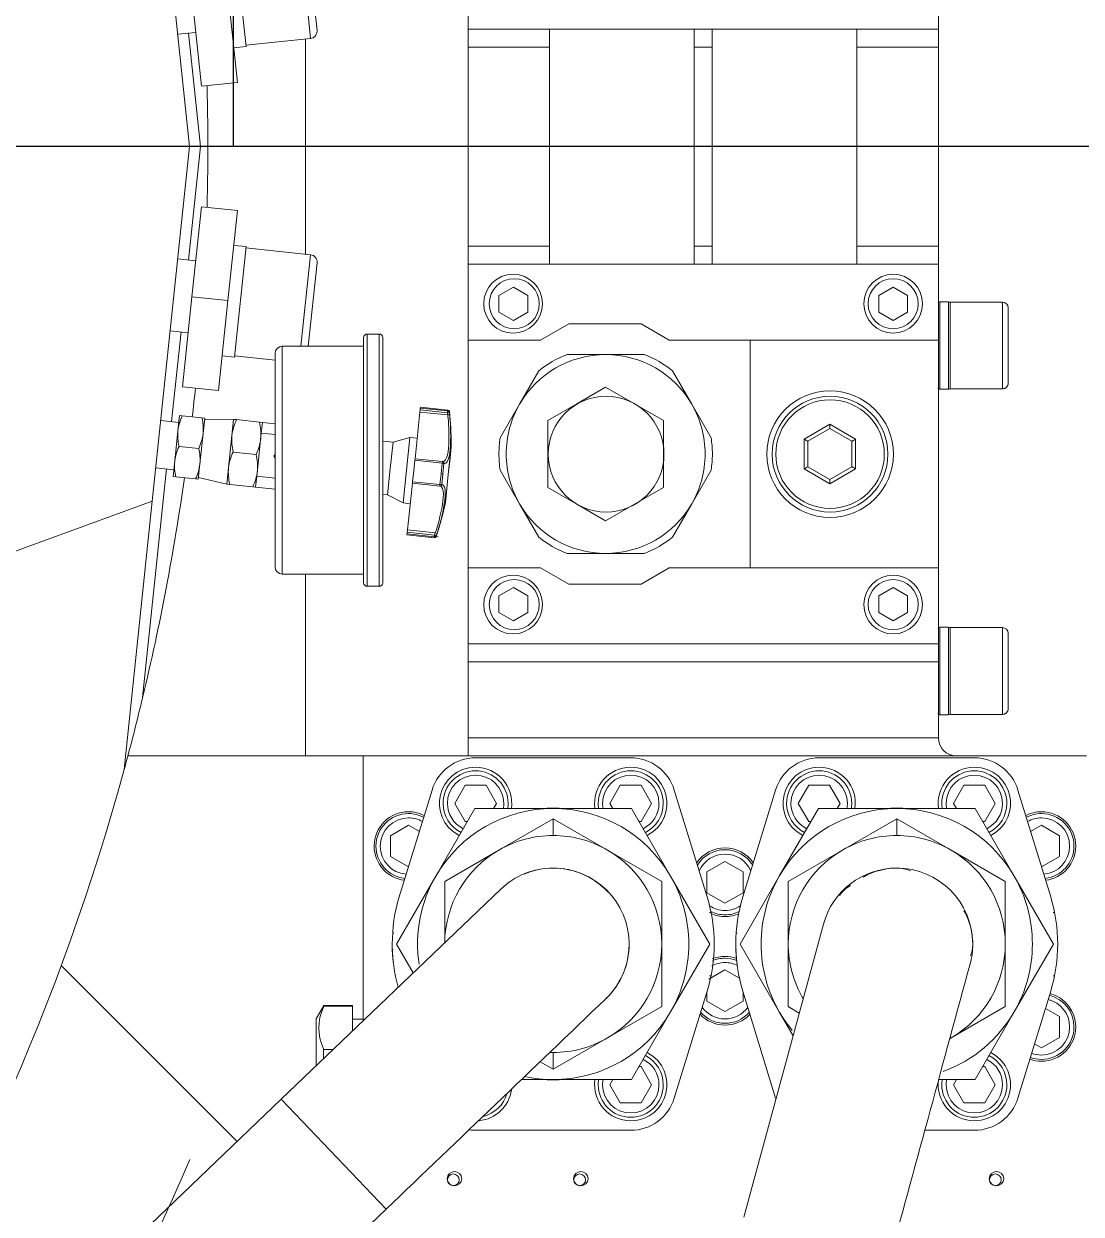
# Model space of a CAD drawing. Header units: millimetres. Extents: x -1838618 to -1600818, y -1770412 to -1553248.
# Drawn here: x -1791796.5 to -1791504.2, y -1685840.9 to -1685511.8 of the extents above; entities that cross this region are included whole.
import ezdxf

# ---------------------------------------------------------------- set-up
doc = ezdxf.new("R2010")
doc.units = ezdxf.units.MM
doc.header["$LTSCALE"] = 100
doc.layers.add('412equipment', color=6, linetype='Continuous')
doc.layers.add('_____1', color=160, linetype='Continuous')

# ---------------------------------------------------------------- blocks, each defined once
blk = doc.blocks.new('67')
at = {"color": 4}
blk.add_line((660, 0), (660, 125), dxfattribs=at)
at = {"color": 4, "ltscale": 100}
blk.add_line((26786.59, 0), (-4089.12, 0), dxfattribs=at)
blk = doc.blocks.new('A$C2A4D0462')
at = {"layer": '_____1', "color": 7, "lineweight": 0}
for p, q in [((44.238, 1.844), (44.024, 3.879)), ((45.429, 1.993), (45.251, 3.681)), ((45.385, 3.681), (45.547, 2.139)), ((48.333, 3.566), (48.333, 2.166)), ((57, 2.166), (57, 3.566)), ((43.416, 1.111), (43.242, 2.768)), ((43.905, 2.838), (44.079, 1.18)), ((42.98, 2.07), (43.312, 2.105)), ((42.984, 2.037), (42.984, 2.037)), ((43.399, 0), (43.179, 2.091)), ((43.322, 2.009), (43.322, 2.009)), ((44.235, 1.867), (45.429, 1.993)), ((45.333, -1.983), (45.333, 1.983)), ((57, 2.166), (48.333, 2.166)), ((48.333, 2.166), (48.333, 1.833)), ((49.833, 2.166), (49.833, -2.167)), ((52.5, -2.167), (52.5, 2.166)), ((52.833, 2.166), (52.833, -2.167)), ((55.5, -2.167), (55.5, 2.166)), ((57, 1.833), (57, 2.166)), ((44.238, 1.844), (44.012, 1.82)), ((48.333, 1.833), (48.333, -1.834)), ((49.833, 1.833), (48.333, 1.833)), ((52.833, 1.833), (52.5, 1.833)), ((57, 1.833), (55.5, 1.833)), ((57, -1.834), (57, 1.833)), ((44.079, 1.18), (43.416, 1.111)), ((43.519, 1.117), (43.519, 1.121)), ((40.484, 0), (40.949, 0)), ((42.811, 0), (46.533, 0)), ((43.179, -2.092), (43.399, 0)), ((43.242, -2.769), (43.416, -1.111)), ((43.416, -1.111), (44.079, -1.181)), ((44.079, -1.181), (43.905, -2.839)), ((44.238, -1.844), (44.012, -1.821)), ((44.024, -3.88), (44.238, -1.844)), ((45.429, -1.993), (44.235, -1.868)), ((48.333, -2.167), (48.333, -1.834)), ((48.333, -1.834), (49.833, -1.834)), ((52.5, -1.834), (52.833, -1.834)), ((55.5, -1.834), (57, -1.834)), ((57, -1.834), (57, -2.167)), ((43.312, -2.106), (42.98, -2.071)), ((45.251, -3.682), (45.429, -1.993)), ((45.547, -2.14), (45.385, -3.682)), ((48.333, -2.167), (48.333, -3.567)), ((48.333, -2.167), (57, -2.167)), ((57, -3.567), (57, -2.167)), ((48.9, -2.746), (49.167, -2.592)), ((49.167, -2.592), (49.433, -2.746)), ((55.9, -2.746), (56.167, -2.592)), ((56.167, -2.592), (56.433, -2.746)), ((43.068, -4.426), (43.242, -2.769)), ((43.242, -2.769), (43.905, -2.839)), ((43.905, -2.839), (43.731, -4.496)), ((48.9, -3.054), (48.9, -2.746)), ((49.433, -2.746), (49.433, -3.054)), ((55.9, -3.054), (55.9, -2.746)), ((56.433, -2.746), (56.433, -3.054)), ((49.167, -3.208), (48.9, -3.054)), ((49.433, -3.054), (49.167, -3.208)), ((56.167, -3.208), (55.9, -3.054)), ((56.433, -3.054), (56.167, -3.208)), ((57.027, -2.86), (57.027, -4.474)), ((57.187, -2.86), (57.027, -2.86)), ((57.187, -4.474), (57.187, -2.86)), ((57.22, -4.467), (57.22, -2.867)), ((57.22, -2.867), (58.18, -2.867)), ((58.18, -4.467), (58.18, -2.867)), ((58.287, -2.974), (58.287, -4.36)), ((50.186, -3.267), (49.667, -3.567)), ((51.52, -3.267), (50.186, -3.267)), ((52.039, -3.567), (51.52, -3.267)), ((42.841, -3.397), (43.173, -3.432)), ((42.866, -5.07), (43.04, -3.418)), ((43.149, -3.661), (43.149, -3.661)), ((44.906, -3.682), (44.906, -7.882)), ((46.406, -3.682), (44.906, -3.682)), ((46.406, -8.04), (46.406, -3.522)), ((48.333, -3.567), (49.667, -3.567)), ((48.333, -3.567), (48.333, -7.767)), ((52.039, -3.567), (53.533, -3.567)), ((53.533, -3.567), (57, -3.567)), ((53.533, -7.767), (53.533, -3.567)), ((57, -3.567), (57, -7.767)), ((44.024, -3.88), (43.798, -3.856)), ((44.026, -3.857), (44.773, -3.935)), ((44.773, -7.748), (44.773, -3.815)), ((49.279, -4.75), (49.635, -4.134)), ((52.098, -4.134), (52.454, -4.75)), ((43.731, -4.496), (43.068, -4.426)), ((50.333, -4.743), (50.867, -4.435)), ((57.027, -4.474), (57.187, -4.474)), ((57.22, -4.467), (58.18, -4.467)), ((47.447, -4.853), (47.451, -4.82)), ((47.453, -4.803), (47.451, -4.82)), ((47.451, -4.82), (47.955, -4.873)), ((47.957, -4.856), (47.453, -4.803)), ((48.923, -5.367), (49.279, -4.75)), ((49.8, -5.051), (50.333, -4.743)), ((52.454, -4.75), (52.81, -5.367)), ((42.983, -5.239), (43.012, -4.957)), ((43.063, -4.962), (43.012, -4.957)), ((43.063, -4.962), (43.426, -5)), ((43.476, -5.006), (43.426, -5)), ((43.447, -5.287), (43.476, -5.006)), ((44.01, -5.028), (43.473, -5.039)), ((43.979, -5.327), (44.01, -5.028)), ((44.064, -5.034), (44.01, -5.028)), ((44.487, -5.078), (44.064, -5.034)), ((47.353, -5.755), (47.443, -4.893)), ((47.443, -4.893), (47.447, -4.853)), ((47.956, -4.947), (47.443, -4.893)), ((47.447, -4.853), (47.951, -4.906)), ((47.951, -4.906), (47.955, -4.873)), ((47.951, -4.906), (47.984, -4.902)), ((47.956, -4.947), (47.951, -4.906)), ((47.955, -4.873), (47.957, -4.856)), ((47.956, -4.947), (47.989, -4.943)), ((47.986, -4.886), (47.984, -4.902)), ((47.989, -4.943), (47.984, -4.902)), ((42.999, -5.084), (42.667, -5.049)), ((42.923, -5.802), (42.983, -5.239)), ((44.541, -5.084), (44.487, -5.078)), ((44.52, -5.283), (44.541, -5.084)), ((44.541, -5.084), (44.773, -5.108)), ((54.527, -5.394), (55, -5.12)), ((54.593, -5.432), (55, -5.197)), ((55, -5.12), (55.473, -5.394)), ((55, -5.197), (55.407, -5.432)), ((43.388, -5.851), (43.447, -5.287)), ((43.916, -5.923), (43.979, -5.327)), ((44.52, -5.283), (44.436, -6.078)), ((44.773, -5.309), (44.52, -5.283)), ((46.949, -5.448), (46.759, -5.428)), ((46.898, -5.935), (46.949, -5.448)), ((47.26, -5.363), (46.949, -5.448)), ((47.26, -5.363), (47.196, -5.966)), ((47.392, -5.377), (47.26, -5.363)), ((54.527, -5.94), (54.527, -5.394)), ((54.593, -5.902), (54.593, -5.432)), ((55.407, -5.432), (55.407, -5.902)), ((55.473, -5.394), (55.473, -5.94)), ((43.003, -5.526), (43.367, -5.564)), ((44.425, -5.675), (44.001, -5.631)), ((44.75, -5.709), (44.773, -5.678)), ((47.967, -6.047), (48.021, -5.53)), ((48.021, -5.53), (48.021, -5.534)), ((42.576, -5.922), (42.907, -5.957)), ((42.894, -6.084), (42.923, -5.802)), ((43.358, -6.133), (43.388, -5.851)), ((43.885, -6.222), (43.916, -5.923)), ((44.773, -5.759), (44.75, -5.709)), ((47.35, -5.782), (47.353, -5.755)), ((47.854, -5.835), (47.35, -5.782)), ((47.857, -5.808), (47.353, -5.755)), ((47.833, -6.033), (47.854, -5.835)), ((47.854, -5.835), (47.857, -5.808)), ((47.865, -5.809), (47.857, -5.808)), ((47.886, -5.843), (47.865, -6.037)), ((47.894, -5.844), (47.886, -5.843)), ((55, -6.137), (54.593, -5.902)), ((55.407, -5.902), (55, -6.137)), ((42.332, -10.158), (42.775, -5.943)), ((42.894, -6.084), (42.944, -6.089)), ((42.944, -6.089), (43.308, -6.127)), ((43.308, -6.127), (43.358, -6.133)), ((43.361, -6.1), (43.885, -6.222)), ((44.415, -6.277), (44.436, -6.078)), ((44.436, -6.078), (44.773, -6.114)), ((46.847, -6.422), (46.898, -5.935)), ((47.196, -5.966), (47.133, -6.57)), ((47.812, -6.231), (47.833, -6.033)), ((47.833, -6.033), (47.865, -6.037)), ((47.865, -6.037), (47.845, -6.23)), ((47.912, -6.564), (47.967, -6.047)), ((49.279, -6.584), (48.923, -5.967)), ((52.81, -5.967), (52.454, -6.584)), ((55, -6.214), (54.527, -5.94)), ((55.473, -5.94), (55, -6.214)), ((43.885, -6.222), (43.938, -6.227)), ((44.362, -6.272), (43.938, -6.227)), ((44.362, -6.272), (44.415, -6.277)), ((44.415, -6.277), (44.415, -6.277)), ((44.773, -6.315), (44.415, -6.277)), ((47.215, -7.068), (47.305, -6.206)), ((47.305, -6.206), (47.308, -6.178)), ((47.305, -6.206), (47.809, -6.259)), ((47.308, -6.178), (47.812, -6.231)), ((47.809, -6.259), (47.812, -6.231)), ((47.809, -6.259), (47.818, -6.26)), ((47.845, -6.23), (47.854, -6.231)), ((50.333, -6.591), (49.8, -6.283)), ((42.511, -6.537), (32.513, -10.176)), ((46.759, -6.413), (46.847, -6.422)), ((46.847, -6.422), (47.133, -6.57)), ((47.133, -6.57), (47.266, -6.584)), ((49.635, -7.2), (49.279, -6.584)), ((50.867, -6.899), (50.333, -6.591)), ((52.454, -6.584), (52.098, -7.2)), ((47.207, -7.14), (47.205, -7.157)), ((47.205, -7.157), (47.709, -7.21)), ((47.207, -7.14), (47.21, -7.108)), ((47.711, -7.193), (47.207, -7.14)), ((47.21, -7.108), (47.215, -7.068)), ((47.714, -7.161), (47.21, -7.108)), ((47.727, -7.122), (47.215, -7.068)), ((47.709, -7.21), (47.711, -7.193)), ((47.711, -7.193), (47.714, -7.161)), ((47.714, -7.161), (47.727, -7.122)), ((47.746, -7.171), (47.714, -7.161)), ((47.727, -7.122), (47.759, -7.132)), ((47.746, -7.171), (47.744, -7.188)), ((47.744, -7.188), (47.78, -7.194)), ((47.746, -7.171), (47.759, -7.132)), ((46.406, -7.882), (44.906, -7.882)), ((45.333, -11.234), (45.333, -7.882)), ((48.333, -7.767), (49.667, -7.767)), ((48.333, -7.767), (48.333, -9.167)), ((49.667, -7.767), (50.186, -8.067)), ((51.52, -8.067), (52.039, -7.767)), ((52.039, -7.767), (53.533, -7.767)), ((57, -7.767), (53.533, -7.767)), ((57, -9.167), (57, -7.767)), ((46.693, -8.106), (46.473, -8.106)), ((50.186, -8.067), (51.52, -8.067)), ((48.9, -8.28), (49.167, -8.126)), ((48.9, -8.588), (48.9, -8.28)), ((49.167, -8.126), (49.433, -8.28)), ((49.433, -8.28), (49.433, -8.588)), ((55.9, -8.28), (56.167, -8.126)), ((55.9, -8.588), (55.9, -8.28)), ((56.167, -8.126), (56.433, -8.28)), ((56.433, -8.28), (56.433, -8.588)), ((49.167, -8.742), (48.9, -8.588)), ((49.433, -8.588), (49.167, -8.742)), ((56.167, -8.742), (55.9, -8.588)), ((56.433, -8.588), (56.167, -8.742)), ((57.027, -8.86), (57.027, -10.474)), ((57.187, -8.86), (57.027, -8.86)), ((57.187, -10.474), (57.187, -8.86)), ((57.22, -10.467), (57.22, -8.867)), ((57.22, -8.867), (58.18, -8.867)), ((58.18, -10.467), (58.18, -8.867)), ((58.287, -8.974), (58.287, -10.36)), ((48.333, -9.167), (57, -9.167)), ((48.333, -9.5), (57, -9.5)), ((57.027, -10.474), (57.187, -10.474)), ((57.22, -10.467), (58.18, -10.467)), ((57, -10.9), (48.333, -10.9)), ((42.059, -11.234), (45.333, -11.234)), ((46.4, -11.234), (45.333, -11.234)), ((46.4, -11.234), (59.733, -11.234)), ((46.4, -11.234), (46.4, -16.114)), ((51.33, -11.267), (48.47, -11.267)), ((57.663, -11.267), (54.803, -11.267)), ((48.085, -12.107), (48.277, -11.774)), ((48.277, -11.774), (48.662, -11.774)), ((48.662, -11.774), (48.855, -12.107)), ((50.945, -12.107), (51.137, -11.774)), ((51.137, -11.774), (51.522, -11.774)), ((51.522, -11.774), (51.715, -12.107)), ((54.418, -12.107), (54.611, -11.774)), ((54.611, -11.774), (54.996, -11.774)), ((54.996, -11.774), (55.188, -12.107)), ((57.278, -12.107), (57.471, -11.774)), ((57.471, -11.774), (57.856, -11.774)), ((57.856, -11.774), (58.048, -12.107)), ((47.667, -11.861), (47.063, -13.832)), ((52.737, -13.832), (52.133, -11.861)), ((54, -11.861), (53.397, -13.832)), ((59.07, -13.832), (58.466, -11.861)), ((48.457, -12.2), (47.735, -13.45)), ((48.277, -12.44), (48.085, -12.107)), ((49.9, -12.2), (48.457, -12.2)), ((48.855, -12.107), (48.801, -12.2)), ((49.9, -12.2), (49.9, -12.196)), ((51.343, -12.2), (49.9, -12.2)), ((50.999, -12.2), (50.945, -12.107)), ((52.065, -13.45), (51.343, -12.2)), ((51.715, -12.107), (51.522, -12.44)), ((54.79, -12.2), (54.068, -13.45)), ((54.611, -12.44), (54.418, -12.107)), ((56.233, -12.2), (54.79, -12.2)), ((55.188, -12.107), (55.134, -12.2)), ((56.233, -12.2), (56.233, -12.196)), ((57.677, -12.2), (56.233, -12.2)), ((57.332, -12.2), (57.278, -12.107)), ((58.398, -13.45), (57.677, -12.2)), ((58.048, -12.107), (57.856, -12.44)), ((48.318, -12.44), (48.277, -12.44)), ((48.9, -12.968), (49.9, -12.391)), ((50.9, -12.968), (49.9, -12.391)), ((49.9, -12.391), (49.9, -12.7)), ((51.522, -12.44), (51.482, -12.44)), ((54.651, -12.44), (54.611, -12.44)), ((55.233, -12.968), (56.233, -12.391)), ((57.233, -12.968), (56.233, -12.391)), ((56.233, -12.391), (56.233, -12.7)), ((57.856, -12.44), (57.815, -12.44)), ((46.9, -12.703), (47.233, -12.51)), ((46.9, -13.087), (46.9, -12.703)), ((47.233, -12.51), (47.433, -12.625)), ((58.7, -12.625), (58.9, -12.51)), ((58.9, -12.51), (59.233, -12.703)), ((59.233, -12.703), (59.233, -13.087)), ((47.232, -13.279), (46.9, -13.087)), ((47.9, -13.546), (48.9, -12.968)), ((50.9, -12.968), (51.9, -13.546)), ((54.233, -13.546), (55.233, -12.968)), ((57.233, -12.968), (58.233, -13.546)), ((59.233, -13.087), (58.901, -13.279)), ((52.733, -13.369), (53.067, -13.177)), ((52.733, -13.754), (52.733, -13.369)), ((53.067, -13.177), (53.4, -13.369)), ((53.4, -13.369), (53.4, -13.754)), ((47.735, -13.45), (47.013, -14.7)), ((47.9, -14.677), (47.9, -13.546)), ((52.787, -14.7), (52.065, -13.45)), ((54.068, -13.45), (53.347, -14.7)), ((59.12, -14.7), (58.398, -13.45)), ((44.887, -17.563), (48.932, -13.689)), ((53.067, -13.947), (52.733, -13.754)), ((53.4, -13.754), (53.067, -13.947)), ((52.809, -14.117), (52.779, -14.117)), ((59.142, -14.117), (59.113, -14.117)), ((53.413, -19.737), (54.882, -14.333)), ((46.933, -14.7), (46.933, -14.7)), ((46.96, -14.495), (46.94, -14.495)), ((47.013, -14.7), (47.32, -15.232)), ((52.065, -15.95), (52.787, -14.7)), ((53.294, -14.495), (53.274, -14.495)), ((53.347, -14.7), (54.068, -15.95)), ((58.398, -15.95), (59.12, -14.7)), ((46.949, -14.803), (46.935, -14.803)), ((53.282, -14.803), (53.268, -14.803)), ((40.831, -15.099), (44.074, -18.342)), ((46.952, -15.034), (46.952, -15.034)), ((53.285, -15.034), (53.285, -15.034)), ((52.771, -15.347), (53.067, -15.177)), ((52.781, -15.284), (52.809, -15.284)), ((53.067, -15.177), (53.335, -15.331)), ((59.114, -15.284), (59.142, -15.284)), ((52.133, -17.54), (52.737, -15.569)), ((52.733, -15.754), (52.733, -15.58)), ((53.397, -15.569), (54, -17.54)), ((53.4, -15.58), (53.4, -15.754)), ((58.466, -17.54), (59.07, -15.569)), ((53.067, -15.947), (52.733, -15.754)), ((53.4, -15.754), (53.067, -15.947)), ((45.533, -16.077), (45.667, -15.846)), ((46.2, -15.834), (45.667, -15.834)), ((46.2, -15.846), (45.667, -15.846)), ((51.9, -15.855), (50.9, -16.432)), ((51.343, -17.2), (52.065, -15.95)), ((54.068, -15.95), (54.323, -16.391)), ((54.437, -15.972), (54.233, -15.855)), ((58.233, -15.855), (57.233, -16.432)), ((57.677, -17.2), (58.398, -15.95)), ((58.973, -15.886), (59.233, -16.036)), ((45.533, -16.944), (45.533, -16.077)), ((46.4, -16.084), (46.2, -16.084)), ((59.233, -16.036), (59.233, -16.421)), ((49.9, -17.01), (50.9, -16.432)), ((57.209, -16.446), (57.233, -16.432)), ((57.209, -16.446), (57.233, -16.432)), ((59.233, -16.421), (58.9, -16.613)), ((45.845, -16.646), (45.667, -16.646)), ((58.9, -16.613), (58.773, -16.54)), ((49.9, -17.01), (49.658, -16.87)), ((49.9, -16.7), (49.9, -17.01)), ((51.482, -16.96), (51.522, -16.96)), ((51.522, -16.96), (51.715, -17.294)), ((57.815, -16.96), (57.856, -16.96)), ((57.856, -16.96), (58.048, -17.294)), ((49.314, -17.2), (49.9, -17.2)), ((49.9, -17.205), (49.9, -17.2)), ((49.9, -17.2), (51.343, -17.2)), ((50.945, -17.294), (50.999, -17.2)), ((51.137, -17.627), (50.945, -17.294)), ((51.715, -17.294), (51.522, -17.627)), ((57.004, -17.2), (57.677, -17.2)), ((57.278, -17.294), (57.332, -17.2)), ((57.471, -17.627), (57.278, -17.294)), ((58.048, -17.294), (57.856, -17.627)), ((54, -17.54), (54.006, -17.557)), ((38.931, -23.267), (44.887, -17.563)), ((44.887, -17.563), (46.824, -19.585)), ((51.522, -17.627), (51.137, -17.627)), ((57.856, -17.627), (57.471, -17.627)), ((48.47, -18.134), (51.33, -18.134)), ((56.75, -18.134), (57.663, -18.134)), ((40.868, -25.289), (46.824, -19.585))]:
    blk.add_line(p, q, dxfattribs=at)
for points in [[(43.198, 0), (42.511, 6.537), (41.991, 11.485)], [(41.991, -11.485), (42.511, -6.537), (43.198, 0)], [(46.759, -3.522), (46.759, -3.522), (46.759, -8.04)], [(50.155, -3.834), (50.867, -3.834), (51.578, -3.834)], [(50.867, -4.435), (51.4, -4.743), (51.933, -5.051)], [(49.8, -6.283), (49.8, -5.667), (49.8, -5.051)], [(51.933, -5.051), (51.933, -5.667), (51.933, -6.283)], [(47.35, -5.782), (47.329, -5.98), (47.308, -6.178)], [(51.933, -6.283), (51.4, -6.591), (50.867, -6.899)], [(51.578, -7.5), (50.867, -7.5), (50.155, -7.5)], [(48.333, -11.234), (48.333, -10.9), (48.333, -9.5), (48.333, -9.167)], [(57, -9.167), (57, -9.5), (57, -10.9)], [(51.9, -13.546), (51.9, -14.7), (51.9, -15.855)], [(54.233, -15.855), (54.233, -14.7), (54.233, -13.546)], [(58.233, -13.546), (58.233, -14.7), (58.233, -15.855)], [(45.667, -15.834), (45.667, -15.846), (45.667, -15.862)], [(46.2, -16.306), (46.2, -15.846), (46.2, -15.834)], [(45.667, -16.63), (45.667, -16.646), (45.667, -16.816)]]:
    blk.add_lwpolyline(points, dxfattribs=at)
for points, knots in [([(45.429, 1.993), (45.497, 2), (45.548, 2.057), (45.548, 2.125), (45.548, 2.129), (45.548, 2.134), (45.548, 2.139)], [0, 0, 0, 0, 1, 1, 1, 2, 2, 2, 2]), ([(43.198, 0), (43.198, 0), (43.2, 0), (43.2, 0), (43.2, 0), (43.2, 0.001), (43.2, 0.001), (43.203, 0.001), (43.205, 0.001), (43.208, 0.001), (43.208, 0.001), (43.209, 0.001), (43.209, 0.001), (43.209, 0.001), (43.211, 0.002), (43.211, 0.002), (43.211, 0.002), (43.214, 0.002), (43.214, 0.002), (43.218, 0.002), (43.222, 0.002), (43.226, 0.002), (43.238, 0.002), (43.25, 0.002), (43.261, 0.002), (43.307, 0.002), (43.353, -0.001), (43.399, 0)], [0, 0, 0, 0, 1, 1, 1, 2, 2, 2, 3, 3, 3, 4, 4, 4, 5, 5, 5, 6, 6, 6, 7, 7, 7, 8, 8, 8, 9, 9, 9, 9]), ([(49.703, -2.897), (49.703, -2.598), (49.46, -2.355), (49.161, -2.355), (48.862, -2.355), (48.619, -2.598), (48.619, -2.897), (48.619, -3.196), (48.862, -3.439), (49.161, -3.439), (49.46, -3.439), (49.703, -3.196), (49.703, -2.897)], [0, 0, 0, 0, 1, 1, 1, 2, 2, 2, 3, 3, 3, 4, 4, 4, 4]), ([(56.709, -2.897), (56.709, -2.598), (56.466, -2.355), (56.167, -2.355), (55.868, -2.355), (55.625, -2.598), (55.625, -2.897), (55.625, -3.196), (55.868, -3.439), (56.167, -3.439), (56.466, -3.439), (56.709, -3.196), (56.709, -2.897)], [0, 0, 0, 0, 1, 1, 1, 2, 2, 2, 3, 3, 3, 4, 4, 4, 4]), ([(49.644, -2.897), (49.644, -2.642), (49.437, -2.435), (49.182, -2.435), (48.927, -2.435), (48.72, -2.642), (48.72, -2.897), (48.72, -3.152), (48.927, -3.359), (49.182, -3.359), (49.437, -3.359), (49.644, -3.152), (49.644, -2.897)], [0, 0, 0, 0, 1, 1, 1, 2, 2, 2, 3, 3, 3, 4, 4, 4, 4]), ([(56.629, -2.897), (56.629, -2.642), (56.422, -2.435), (56.167, -2.435), (55.912, -2.435), (55.705, -2.642), (55.705, -2.897), (55.705, -3.152), (55.912, -3.359), (56.167, -3.359), (56.422, -3.359), (56.629, -3.152), (56.629, -2.897)], [0, 0, 0, 0, 1, 1, 1, 2, 2, 2, 3, 3, 3, 4, 4, 4, 4]), ([(58.18, -4.467), (58.193, -4.468), (58.207, -4.462), (58.219, -4.46), (58.219, -4.46), (58.227, -4.456), (58.227, -4.456), (58.227, -4.456), (58.235, -4.452), (58.235, -4.452), (58.235, -4.452), (58.242, -4.447), (58.242, -4.447), (58.242, -4.447), (58.249, -4.442), (58.249, -4.442), (58.249, -4.442), (58.255, -4.436), (58.255, -4.436), (58.255, -4.436), (58.256, -4.436), (58.256, -4.436), (58.277, -4.412), (58.286, -4.392), (58.287, -4.36)], [0, 0, 0, 0, 1, 1, 1, 2, 2, 2, 3, 3, 3, 4, 4, 4, 5, 5, 5, 6, 6, 6, 7, 7, 7, 8, 8, 8, 8]), ([(51.942, -5.67), (51.942, -5.08), (51.464, -4.603), (50.875, -4.603), (50.286, -4.603), (49.808, -5.08), (49.808, -5.67), (49.808, -6.259), (50.286, -6.737), (50.875, -6.737), (51.464, -6.737), (51.942, -6.259), (51.942, -5.67)], [0, 0, 0, 0, 1, 1, 1, 2, 2, 2, 3, 3, 3, 4, 4, 4, 4]), ([(56.17, -5.67), (56.17, -5.026), (55.647, -4.503), (55.003, -4.503), (54.359, -4.503), (53.836, -5.026), (53.836, -5.67), (53.836, -6.314), (54.359, -6.837), (55.003, -6.837), (55.647, -6.837), (56.17, -6.314), (56.17, -5.67)], [0, 0, 0, 0, 1, 1, 1, 2, 2, 2, 3, 3, 3, 4, 4, 4, 4]), ([(56.07, -5.67), (56.07, -5.08), (55.592, -4.603), (55.003, -4.603), (54.414, -4.603), (53.936, -5.08), (53.936, -5.67), (53.936, -6.259), (54.414, -6.737), (55.003, -6.737), (55.592, -6.737), (56.07, -6.259), (56.07, -5.67)], [0, 0, 0, 0, 1, 1, 1, 2, 2, 2, 3, 3, 3, 4, 4, 4, 4]), ([(57, -4.447), (57, -4.447), (56.999, -4.449), (56.999, -4.449), (56.999, -4.449), (56.999, -4.458), (56.999, -4.458), (56.999, -4.458), (57, -4.459), (57, -4.459), (57, -4.459), (57.001, -4.461), (57.001, -4.461), (57.001, -4.461), (57.002, -4.462), (57.002, -4.462), (57.002, -4.462), (57.003, -4.464), (57.003, -4.464), (57.01, -4.471), (57.007, -4.467), (57.014, -4.471), (57.017, -4.472), (57.024, -4.474), (57.027, -4.474)], [0, 0, 0, 0, 1, 1, 1, 2, 2, 2, 3, 3, 3, 4, 4, 4, 5, 5, 5, 6, 6, 6, 7, 7, 7, 8, 8, 8, 8]), ([(49.28, -4.75), (49.119, -5.029), (49.034, -5.345), (49.034, -5.667), (49.034, -5.989), (49.119, -6.305), (49.28, -6.584)], [0, 0, 0, 0, 1, 1, 1, 2, 2, 2, 2]), ([(52.455, -6.584), (52.615, -6.305), (52.7, -5.989), (52.7, -5.667), (52.7, -5.345), (52.615, -5.029), (52.455, -4.75)], [0, 0, 0, 0, 1, 1, 1, 2, 2, 2, 2]), ([(56.003, -5.67), (56.003, -5.118), (55.555, -4.669), (55.003, -4.669), (54.451, -4.669), (54.003, -5.118), (54.003, -5.67), (54.003, -6.222), (54.451, -6.67), (55.003, -6.67), (55.555, -6.67), (56.003, -6.222), (56.003, -5.67)], [0, 0, 0, 0, 1, 1, 1, 2, 2, 2, 3, 3, 3, 4, 4, 4, 4]), ([(48.021, -5.53), (48.021, -5.518), (48.021, -5.506), (48.021, -5.494), (48.021, -5.291), (48.01, -5.088), (47.986, -4.885)], [0, 0, 0, 0, 1, 1, 1, 2, 2, 2, 2]), ([(55, -5.197), (55, -5.184), (55.002, -5.188), (55, -5.173), (55, -5.155), (54.998, -5.138), (55, -5.12)], [0, 0, 0, 0, 1, 1, 1, 2, 2, 2, 2]), ([(48.923, -5.367), (48.908, -5.466), (48.9, -5.566), (48.9, -5.667), (48.9, -5.767), (48.908, -5.868), (48.923, -5.968)], [0, 0, 0, 0, 1, 1, 1, 2, 2, 2, 2]), ([(54.593, -5.432), (54.593, -5.432), (54.592, -5.432), (54.592, -5.432), (54.592, -5.432), (54.591, -5.431), (54.591, -5.431), (54.591, -5.431), (54.59, -5.431), (54.59, -5.431), (54.59, -5.431), (54.589, -5.43), (54.589, -5.43), (54.584, -5.428), (54.581, -5.426), (54.576, -5.423), (54.561, -5.413), (54.544, -5.401), (54.527, -5.394)], [0, 0, 0, 0, 1, 1, 1, 2, 2, 2, 3, 3, 3, 4, 4, 4, 5, 5, 5, 6, 6, 6, 6]), ([(55.473, -5.394), (55.46, -5.403), (55.447, -5.411), (55.432, -5.417), (55.426, -5.42), (55.421, -5.424), (55.415, -5.427), (55.415, -5.427), (55.412, -5.428), (55.412, -5.428), (55.412, -5.428), (55.41, -5.43), (55.41, -5.43), (55.41, -5.43), (55.409, -5.431), (55.409, -5.431), (55.409, -5.431), (55.408, -5.432), (55.408, -5.432), (55.408, -5.432), (55.407, -5.432), (55.407, -5.432)], [0, 0, 0, 0, 1, 1, 1, 2, 2, 2, 3, 3, 3, 4, 4, 4, 5, 5, 5, 6, 6, 6, 7, 7, 7, 7]), ([(47.967, -6.047), (47.981, -5.916), (47.995, -5.785), (48.008, -5.654), (48.012, -5.622), (48.016, -5.59), (48.018, -5.558), (48.019, -5.552), (48.02, -5.546), (48.02, -5.54), (48.02, -5.54), (48.02, -5.537), (48.02, -5.537), (48.02, -5.537), (48.021, -5.536), (48.021, -5.536), (48.021, -5.536), (48.021, -5.534), (48.021, -5.534)], [0, 0, 0, 0, 1, 1, 1, 2, 2, 2, 3, 3, 3, 4, 4, 4, 5, 5, 5, 6, 6, 6, 6]), ([(48, -5.728), (48, -5.728), (48.001, -5.725), (48.001, -5.725), (48.001, -5.725), (48.001, -5.718), (48.001, -5.718), (48.001, -5.718), (48.002, -5.715), (48.002, -5.715), (48.002, -5.715), (48.002, -5.708), (48.002, -5.708), (48.002, -5.708), (48.003, -5.705), (48.003, -5.705), (48.005, -5.681), (48.009, -5.658), (48.01, -5.633), (48.016, -5.601), (48.016, -5.566), (48.021, -5.534)], [0, 0, 0, 0, 1, 1, 1, 2, 2, 2, 3, 3, 3, 4, 4, 4, 5, 5, 5, 6, 6, 6, 7, 7, 7, 7]), ([(54.527, -5.94), (54.542, -5.934), (54.555, -5.925), (54.568, -5.916), (54.574, -5.913), (54.58, -5.91), (54.585, -5.906), (54.585, -5.906), (54.587, -5.905), (54.587, -5.905), (54.587, -5.905), (54.589, -5.904), (54.589, -5.904), (54.589, -5.904), (54.591, -5.903), (54.591, -5.903), (54.591, -5.903), (54.592, -5.902), (54.592, -5.902), (54.592, -5.902), (54.593, -5.902), (54.593, -5.902)], [0, 0, 0, 0, 1, 1, 1, 2, 2, 2, 3, 3, 3, 4, 4, 4, 5, 5, 5, 6, 6, 6, 7, 7, 7, 7]), ([(55.473, -5.94), (55.46, -5.931), (55.447, -5.923), (55.432, -5.917), (55.427, -5.912), (55.421, -5.911), (55.415, -5.907), (55.415, -5.907), (55.412, -5.906), (55.412, -5.906), (55.412, -5.906), (55.41, -5.904), (55.41, -5.904), (55.41, -5.904), (55.409, -5.903), (55.409, -5.903), (55.409, -5.903), (55.408, -5.902), (55.408, -5.902), (55.408, -5.902), (55.407, -5.902), (55.407, -5.902)], [0, 0, 0, 0, 1, 1, 1, 2, 2, 2, 3, 3, 3, 4, 4, 4, 5, 5, 5, 6, 6, 6, 7, 7, 7, 7]), ([(47.912, -6.564), (47.912, -6.564), (47.912, -6.563), (47.912, -6.563), (47.912, -6.563), (47.913, -6.563), (47.913, -6.563), (47.913, -6.563), (47.913, -6.561), (47.913, -6.561), (47.931, -6.39), (47.949, -6.218), (47.967, -6.047)], [0, 0, 0, 0, 1, 1, 1, 2, 2, 2, 3, 3, 3, 4, 4, 4, 4]), ([(49.703, -8.443), (49.703, -8.144), (49.46, -7.901), (49.161, -7.901), (48.862, -7.901), (48.619, -8.144), (48.619, -8.443), (48.619, -8.742), (48.862, -8.984), (49.161, -8.984), (49.46, -8.984), (49.703, -8.742), (49.703, -8.443)], [0, 0, 0, 0, 1, 1, 1, 2, 2, 2, 3, 3, 3, 4, 4, 4, 4]), ([(49.644, -8.443), (49.644, -8.188), (49.437, -7.981), (49.182, -7.981), (48.927, -7.981), (48.72, -8.188), (48.72, -8.443), (48.72, -8.697), (48.927, -8.905), (49.182, -8.905), (49.437, -8.905), (49.644, -8.697), (49.644, -8.443)], [0, 0, 0, 0, 1, 1, 1, 2, 2, 2, 3, 3, 3, 4, 4, 4, 4]), ([(56.709, -8.443), (56.709, -8.144), (56.466, -7.901), (56.167, -7.901), (55.868, -7.901), (55.625, -8.144), (55.625, -8.443), (55.625, -8.742), (55.868, -8.984), (56.167, -8.984), (56.466, -8.984), (56.709, -8.742), (56.709, -8.443)], [0, 0, 0, 0, 1, 1, 1, 2, 2, 2, 3, 3, 3, 4, 4, 4, 4]), ([(56.629, -8.443), (56.629, -8.188), (56.422, -7.981), (56.167, -7.981), (55.912, -7.981), (55.705, -8.188), (55.705, -8.443), (55.705, -8.697), (55.912, -8.905), (56.167, -8.905), (56.422, -8.905), (56.629, -8.697), (56.629, -8.443)], [0, 0, 0, 0, 1, 1, 1, 2, 2, 2, 3, 3, 3, 4, 4, 4, 4]), ([(57, -10.447), (57, -10.447), (56.999, -10.449), (56.999, -10.449), (56.999, -10.449), (56.999, -10.458), (56.999, -10.458), (56.999, -10.458), (57, -10.459), (57, -10.459), (57, -10.459), (57.001, -10.461), (57.001, -10.461), (57.001, -10.461), (57.002, -10.462), (57.002, -10.462), (57.002, -10.462), (57.003, -10.464), (57.003, -10.464), (57.01, -10.471), (57.007, -10.467), (57.014, -10.471), (57.017, -10.472), (57.024, -10.474), (57.027, -10.474)], [0, 0, 0, 0, 1, 1, 1, 2, 2, 2, 3, 3, 3, 4, 4, 4, 5, 5, 5, 6, 6, 6, 7, 7, 7, 8, 8, 8, 8]), ([(58.18, -10.467), (58.193, -10.468), (58.207, -10.463), (58.219, -10.46), (58.219, -10.46), (58.227, -10.456), (58.227, -10.456), (58.227, -10.456), (58.235, -10.452), (58.235, -10.452), (58.235, -10.452), (58.242, -10.447), (58.242, -10.447), (58.242, -10.447), (58.249, -10.442), (58.249, -10.442), (58.249, -10.442), (58.255, -10.436), (58.255, -10.436), (58.255, -10.436), (58.256, -10.436), (58.256, -10.436), (58.277, -10.412), (58.286, -10.392), (58.287, -10.36)], [0, 0, 0, 0, 1, 1, 1, 2, 2, 2, 3, 3, 3, 4, 4, 4, 5, 5, 5, 6, 6, 6, 7, 7, 7, 8, 8, 8, 8]), ([(49.063, -12.2), (49.068, -12.17), (49.07, -12.138), (49.07, -12.107), (49.07, -11.776), (48.801, -11.507), (48.47, -11.507), (48.139, -11.507), (47.87, -11.776), (47.87, -12.107)], [0, 0, 0, 0, 1, 1, 1, 2, 2, 2, 3, 3, 3, 3]), ([(48.982, -12.2), (48.988, -12.17), (48.99, -12.138), (48.99, -12.107), (48.99, -11.82), (48.757, -11.587), (48.47, -11.587), (48.183, -11.587), (47.95, -11.82), (47.95, -12.107)], [0, 0, 0, 0, 1, 1, 1, 2, 2, 2, 3, 3, 3, 3]), ([(51.599, -12.644), (51.802, -12.542), (51.93, -12.334), (51.93, -12.107), (51.93, -11.776), (51.662, -11.507), (51.33, -11.507), (50.999, -11.507), (50.73, -11.776), (50.73, -12.107)], [0, 0, 0, 0, 1, 1, 1, 2, 2, 2, 3, 3, 3, 3]), ([(51.559, -12.574), (51.737, -12.486), (51.85, -12.306), (51.85, -12.107), (51.85, -11.82), (51.617, -11.587), (51.33, -11.587), (51.043, -11.587), (50.81, -11.82), (50.81, -12.107)], [0, 0, 0, 0, 1, 1, 1, 2, 2, 2, 3, 3, 3, 3]), ([(55.396, -12.2), (55.401, -12.17), (55.403, -12.138), (55.403, -12.107), (55.403, -11.776), (55.134, -11.507), (54.803, -11.507), (54.472, -11.507), (54.203, -11.776), (54.203, -12.107)], [0, 0, 0, 0, 1, 1, 1, 2, 2, 2, 3, 3, 3, 3]), ([(55.315, -12.2), (55.32, -12.17), (55.323, -12.138), (55.323, -12.107), (55.323, -11.82), (55.09, -11.587), (54.803, -11.587), (54.516, -11.587), (54.283, -11.82), (54.283, -12.107)], [0, 0, 0, 0, 1, 1, 1, 2, 2, 2, 3, 3, 3, 3]), ([(57.932, -12.644), (58.135, -12.542), (58.263, -12.334), (58.263, -12.107), (58.263, -11.776), (57.994, -11.507), (57.663, -11.507), (57.332, -11.507), (57.063, -11.776), (57.063, -12.107)], [0, 0, 0, 0, 1, 1, 1, 2, 2, 2, 3, 3, 3, 3]), ([(57.892, -12.574), (58.071, -12.486), (58.183, -12.306), (58.183, -12.107), (58.183, -11.82), (57.95, -11.587), (57.663, -11.587), (57.376, -11.587), (57.143, -11.82), (57.143, -12.107)], [0, 0, 0, 0, 1, 1, 1, 2, 2, 2, 3, 3, 3, 3]), ([(47.522, -12.332), (47.433, -12.286), (47.334, -12.262), (47.233, -12.262), (46.884, -12.262), (46.6, -12.546), (46.6, -12.895), (46.6, -13.215), (46.839, -13.485), (47.158, -13.524)], [0, 0, 0, 0, 1, 1, 1, 2, 2, 2, 3, 3, 3, 3]), ([(59.533, -12.895), (59.533, -12.546), (59.249, -12.262), (58.9, -12.262), (58.8, -12.262), (58.7, -12.286), (58.611, -12.332)], [0, 0, 0, 0, 1, 1, 1, 2, 2, 2, 2]), ([(47.233, -12.295), (46.902, -12.295), (46.633, -12.564), (46.633, -12.895), (46.633, -13.201), (46.863, -13.458), (47.167, -13.492)], [0, 0, 0, 0, 1, 1, 1, 2, 2, 2, 2]), ([(47.233, -12.375), (46.946, -12.375), (46.713, -12.608), (46.713, -12.895), (46.713, -13.166), (46.921, -13.392), (47.191, -13.413)], [0, 0, 0, 0, 1, 1, 1, 2, 2, 2, 2]), ([(58.966, -13.492), (59.27, -13.458), (59.5, -13.201), (59.5, -12.895), (59.5, -12.564), (59.232, -12.295), (58.9, -12.295)], [0, 0, 0, 0, 1, 1, 1, 2, 2, 2, 2]), ([(58.942, -13.413), (59.212, -13.392), (59.42, -13.166), (59.42, -12.895), (59.42, -12.608), (59.187, -12.375), (58.9, -12.375)], [0, 0, 0, 0, 1, 1, 1, 2, 2, 2, 2]), ([(53.589, -13.204), (53.471, -13.032), (53.276, -12.929), (53.067, -12.929), (52.858, -12.929), (52.663, -13.032), (52.545, -13.204)], [0, 0, 0, 0, 1, 1, 1, 2, 2, 2, 2]), ([(50.869, -15.711), (51.144, -15.447), (51.3, -15.082), (51.3, -14.7), (51.3, -13.927), (50.673, -13.3), (49.9, -13.3), (49.539, -13.3), (49.193, -13.439), (48.932, -13.689)], [0, 0, 0, 0, 1, 1, 1, 2, 2, 2, 3, 3, 3, 3]), ([(57.584, -15.067), (57.617, -14.948), (57.633, -14.824), (57.633, -14.7), (57.633, -13.927), (57.006, -13.3), (56.233, -13.3), (55.601, -13.3), (55.048, -13.723), (54.882, -14.333)], [0, 0, 0, 0, 1, 1, 1, 2, 2, 2, 3, 3, 3, 3]), ([(47.735, -13.45), (47.516, -13.83), (47.4, -14.261), (47.4, -14.7), (47.4, -14.825), (47.41, -14.95), (47.428, -15.073)], [0, 0, 0, 0, 1, 1, 1, 2, 2, 2, 2]), ([(52.065, -15.95), (52.284, -15.57), (52.4, -15.139), (52.4, -14.7), (52.4, -14.261), (52.284, -13.83), (52.065, -13.45)], [0, 0, 0, 0, 1, 1, 1, 2, 2, 2, 2]), ([(54.068, -13.45), (53.849, -13.83), (53.733, -14.261), (53.733, -14.7), (53.733, -15.139), (53.849, -15.57), (54.068, -15.95)], [0, 0, 0, 0, 1, 1, 1, 2, 2, 2, 2]), ([(58.398, -15.95), (58.618, -15.57), (58.733, -15.139), (58.733, -14.7), (58.733, -14.261), (58.618, -13.83), (58.398, -13.45)], [0, 0, 0, 0, 1, 1, 1, 2, 2, 2, 2]), ([(52.783, -13.997), (52.867, -14.053), (52.966, -14.082), (53.067, -14.082), (53.168, -14.082), (53.267, -14.053), (53.352, -13.997)], [0, 0, 0, 0, 1, 1, 1, 2, 2, 2, 2]), ([(52.806, -14.102), (52.887, -14.142), (52.977, -14.162), (53.067, -14.162), (53.158, -14.162), (53.247, -14.142), (53.328, -14.102)], [0, 0, 0, 0, 1, 1, 1, 2, 2, 2, 2]), ([(50.877, -15.699), (51.093, -15.492), (51.241, -15.202), (51.285, -14.906), (51.285, -14.906), (51.296, -14.802), (51.296, -14.802), (51.296, -14.802), (51.3, -14.7), (51.3, -14.7), (51.3, -14.7), (51.3, -14.697), (51.3, -14.697), (51.3, -14.697), (51.299, -14.696), (51.299, -14.696), (51.299, -14.696), (51.299, -14.693), (51.299, -14.693)], [0, 0, 0, 0, 1, 1, 1, 2, 2, 2, 3, 3, 3, 4, 4, 4, 5, 5, 5, 6, 6, 6, 6]), ([(46.935, -14.803), (46.937, -14.855), (46.941, -14.906), (46.944, -14.957), (46.946, -14.964), (46.946, -14.976), (46.947, -14.984), (46.947, -14.991), (46.949, -15.001), (46.949, -15.008), (46.949, -15.008), (46.95, -15.01), (46.95, -15.01), (46.95, -15.01), (46.95, -15.016), (46.95, -15.016), (46.95, -15.022), (46.952, -15.018), (46.951, -15.024), (46.951, -15.024), (46.951, -15.028), (46.951, -15.028), (46.951, -15.028), (46.952, -15.029), (46.952, -15.029), (46.952, -15.031), (46.952, -15.032), (46.952, -15.034)], [0, 0, 0, 0, 1, 1, 1, 2, 2, 2, 3, 3, 3, 4, 4, 4, 5, 5, 5, 6, 6, 6, 7, 7, 7, 8, 8, 8, 9, 9, 9, 9]), ([(53.268, -14.803), (53.27, -14.814), (53.269, -14.831), (53.27, -14.843), (53.27, -14.856), (53.272, -14.87), (53.272, -14.883), (53.274, -14.908), (53.275, -14.933), (53.278, -14.957), (53.278, -14.966), (53.28, -14.975), (53.28, -14.984), (53.281, -14.988), (53.282, -14.993), (53.281, -14.997), (53.281, -14.997), (53.282, -14.999), (53.282, -14.999), (53.282, -14.999), (53.282, -15.006), (53.282, -15.006), (53.282, -15.006), (53.283, -15.008), (53.283, -15.008), (53.283, -15.018), (53.285, -15.015), (53.284, -15.024), (53.284, -15.024), (53.284, -15.025), (53.284, -15.025), (53.284, -15.025), (53.285, -15.026), (53.285, -15.026), (53.285, -15.026), (53.285, -15.029), (53.285, -15.029), (53.285, -15.031), (53.285, -15.032), (53.285, -15.034)], [0, 0, 0, 0, 1, 1, 1, 2, 2, 2, 3, 3, 3, 4, 4, 4, 5, 5, 5, 6, 6, 6, 7, 7, 7, 8, 8, 8, 9, 9, 9, 10, 10, 10, 11, 11, 11, 12, 12, 12, 13, 13, 13, 13]), ([(53.279, -14.965), (53.211, -14.941), (53.139, -14.929), (53.067, -14.929), (52.987, -14.929), (52.907, -14.944), (52.832, -14.974)], [0, 0, 0, 0, 1, 1, 1, 2, 2, 2, 2]), ([(58.696, -16.792), (58.761, -16.816), (58.83, -16.828), (58.9, -16.828), (59.232, -16.828), (59.5, -16.559), (59.5, -16.228), (59.5, -15.953), (59.313, -15.713), (59.047, -15.646)], [0, 0, 0, 0, 1, 1, 1, 2, 2, 2, 3, 3, 3, 3]), ([(58.719, -16.716), (58.777, -16.737), (58.838, -16.748), (58.9, -16.748), (59.187, -16.748), (59.42, -16.515), (59.42, -16.228), (59.42, -15.988), (59.256, -15.779), (59.023, -15.723)], [0, 0, 0, 0, 1, 1, 1, 2, 2, 2, 3, 3, 3, 3]), ([(52.618, -15.959), (52.731, -16.088), (52.895, -16.162), (53.067, -16.162), (53.239, -16.162), (53.403, -16.088), (53.517, -15.959)], [0, 0, 0, 0, 1, 1, 1, 2, 2, 2, 2]), ([(52.646, -15.867), (52.744, -16.002), (52.9, -16.082), (53.067, -16.082), (53.234, -16.082), (53.391, -16.002), (53.488, -15.867)], [0, 0, 0, 0, 1, 1, 1, 2, 2, 2, 2]), ([(58.686, -16.823), (58.755, -16.849), (58.827, -16.861), (58.9, -16.861), (59.249, -16.861), (59.533, -16.578), (59.533, -16.228)], [0, 0, 0, 0, 1, 1, 1, 2, 2, 2, 2]), ([(50.73, -17.294), (50.73, -17.625), (50.999, -17.894), (51.33, -17.894), (51.662, -17.894), (51.93, -17.625), (51.93, -17.294), (51.93, -17.067), (51.802, -16.86), (51.599, -16.758)], [0, 0, 0, 0, 1, 1, 1, 2, 2, 2, 3, 3, 3, 3]), ([(50.81, -17.294), (50.81, -17.581), (51.043, -17.814), (51.33, -17.814), (51.617, -17.814), (51.85, -17.581), (51.85, -17.294), (51.85, -17.096), (51.737, -16.914), (51.559, -16.827)], [0, 0, 0, 0, 1, 1, 1, 2, 2, 2, 3, 3, 3, 3]), ([(57.063, -17.294), (57.063, -17.625), (57.332, -17.894), (57.663, -17.894), (57.994, -17.894), (58.263, -17.625), (58.263, -17.294), (58.263, -17.067), (58.135, -16.86), (57.932, -16.758)], [0, 0, 0, 0, 1, 1, 1, 2, 2, 2, 3, 3, 3, 3]), ([(57.143, -17.294), (57.143, -17.581), (57.376, -17.814), (57.663, -17.814), (57.95, -17.814), (58.183, -17.581), (58.183, -17.294), (58.183, -17.096), (58.071, -16.914), (57.892, -16.827)], [0, 0, 0, 0, 1, 1, 1, 2, 2, 2, 3, 3, 3, 3]), ([(48.214, -19.026), (48.214, -18.953), (48.155, -18.893), (48.081, -18.893), (48.008, -18.893), (47.948, -18.953), (47.948, -19.026), (47.948, -19.099), (48.008, -19.159), (48.081, -19.159), (48.155, -19.159), (48.214, -19.099), (48.214, -19.026)], [0, 0, 0, 0, 1, 1, 1, 2, 2, 2, 3, 3, 3, 4, 4, 4, 4]), ([(48.168, -19.047), (48.168, -18.987), (48.12, -18.939), (48.06, -18.939), (48, -18.939), (47.952, -18.987), (47.952, -19.047), (47.952, -19.107), (48, -19.155), (48.06, -19.155), (48.12, -19.155), (48.168, -19.107), (48.168, -19.047)], [0, 0, 0, 0, 1, 1, 1, 2, 2, 2, 3, 3, 3, 4, 4, 4, 4]), ([(50.542, -19.026), (50.542, -18.953), (50.483, -18.893), (50.409, -18.893), (50.336, -18.893), (50.277, -18.953), (50.277, -19.026), (50.277, -19.099), (50.336, -19.159), (50.409, -19.159), (50.483, -19.159), (50.542, -19.099), (50.542, -19.026)], [0, 0, 0, 0, 1, 1, 1, 2, 2, 2, 3, 3, 3, 4, 4, 4, 4]), ([(50.496, -19.047), (50.496, -18.987), (50.448, -18.939), (50.388, -18.939), (50.329, -18.939), (50.28, -18.987), (50.28, -19.047), (50.28, -19.107), (50.329, -19.155), (50.388, -19.155), (50.448, -19.155), (50.496, -19.107), (50.496, -19.047)], [0, 0, 0, 0, 1, 1, 1, 2, 2, 2, 3, 3, 3, 4, 4, 4, 4]), ([(58.205, -19.026), (58.205, -18.953), (58.145, -18.893), (58.072, -18.893), (57.999, -18.893), (57.939, -18.953), (57.939, -19.026), (57.939, -19.099), (57.999, -19.159), (58.072, -19.159), (58.145, -19.159), (58.205, -19.099), (58.205, -19.026)], [0, 0, 0, 0, 1, 1, 1, 2, 2, 2, 3, 3, 3, 4, 4, 4, 4]), ([(58.159, -19.047), (58.159, -18.987), (58.11, -18.939), (58.051, -18.939), (57.991, -18.939), (57.943, -18.987), (57.943, -19.047), (57.943, -19.107), (57.991, -19.155), (58.051, -19.155), (58.11, -19.155), (58.159, -19.107), (58.159, -19.047)], [0, 0, 0, 0, 1, 1, 1, 2, 2, 2, 3, 3, 3, 4, 4, 4, 4])]:
    blk.add_open_spline(points, degree=3, knots=knots, dxfattribs=at)
for points in [[(43.534, 0), (43.534, 0.373), (43.529, 0.745), (43.52, 1.117)], [(43.52, -1.122), (43.529, -0.748), (43.534, -0.374), (43.534, 0)], [(45.547, -2.14), (45.556, -2.067), (45.502, -2.002), (45.429, -1.993)], [(57.027, -2.861), (57.012, -2.861), (56.999, -2.871), (56.995, -2.886)], [(57.22, -2.894), (57.22, -2.876), (57.205, -2.861), (57.187, -2.861)], [(58.287, -2.974), (58.287, -2.915), (58.24, -2.867), (58.18, -2.867)], [(46.473, -3.455), (46.435, -3.456), (46.407, -3.484), (46.406, -3.522)], [(46.473, -3.455), (46.473, -4.882), (46.473, -6.31), (46.473, -7.737)], [(46.693, -3.455), (46.62, -3.455), (46.547, -3.455), (46.473, -3.455)], [(46.693, -8.106), (46.693, -6.556), (46.693, -5.005), (46.693, -3.455)], [(46.759, -3.522), (46.76, -3.484), (46.731, -3.456), (46.693, -3.455)], [(44.906, -3.682), (44.833, -3.681), (44.772, -3.742), (44.773, -3.815)], [(50.867, -3.834), (50.212, -3.834), (49.607, -4.183), (49.28, -4.75)], [(50.155, -3.834), (49.967, -3.906), (49.792, -4.007), (49.635, -4.134)], [(52.455, -4.75), (52.127, -4.183), (51.522, -3.834), (50.867, -3.834)], [(52.099, -4.134), (51.942, -4.007), (51.767, -3.906), (51.579, -3.834)], [(43.248, -4.981), (43.269, -4.805), (43.288, -4.628), (43.306, -4.451)], [(57.187, -4.474), (57.205, -4.473), (57.221, -4.458), (57.22, -4.44)], [(42.983, -5.239), (42.991, -5.146), (43.024, -5.046), (43.063, -4.962)], [(43.426, -5), (43.447, -5.096), (43.457, -5.189), (43.447, -5.287)], [(43.979, -5.327), (43.989, -5.226), (44.021, -5.125), (44.064, -5.034)], [(47.956, -4.947), (47.973, -5.044), (48.029, -5.801), (47.865, -5.809)], [(47.989, -4.943), (48.005, -5.031), (48.06, -5.843), (47.894, -5.844)], [(47.955, -4.873), (47.969, -4.875), (47.984, -4.888), (47.984, -4.902)], [(47.986, -4.886), (47.984, -4.869), (47.973, -4.859), (47.957, -4.856)], [(43.003, -5.526), (42.984, -5.432), (42.972, -5.335), (42.983, -5.239)], [(44.487, -5.078), (44.509, -5.173), (44.521, -5.285), (44.509, -5.382)], [(43.447, -5.287), (43.436, -5.388), (43.408, -5.471), (43.367, -5.564)], [(44.001, -5.631), (43.979, -5.528), (43.969, -5.433), (43.979, -5.327)], [(44.509, -5.382), (44.499, -5.484), (44.467, -5.582), (44.425, -5.675)], [(52.834, -5.667), (52.834, -5.566), (52.826, -5.466), (52.811, -5.367)], [(42.923, -5.802), (42.936, -5.701), (42.962, -5.619), (43.003, -5.526)], [(43.367, -5.564), (43.388, -5.658), (43.398, -5.755), (43.388, -5.851)], [(43.916, -5.923), (43.928, -5.818), (43.957, -5.726), (44.001, -5.631)], [(44.425, -5.675), (44.448, -5.776), (44.456, -5.875), (44.447, -5.979)], [(52.811, -5.968), (52.826, -5.868), (52.834, -5.767), (52.834, -5.667)], [(42.944, -6.089), (42.923, -5.993), (42.914, -5.9), (42.923, -5.802)], [(43.388, -5.851), (43.376, -5.952), (43.35, -6.034), (43.308, -6.127)], [(43.938, -6.227), (43.916, -6.125), (43.905, -6.027), (43.916, -5.923)], [(47.886, -5.843), (47.874, -5.838), (47.867, -5.837), (47.854, -5.835)], [(47.886, -5.843), (47.886, -5.826), (47.874, -5.81), (47.857, -5.808)], [(47.865, -5.809), (47.883, -5.81), (47.897, -5.827), (47.894, -5.844)], [(42.332, -10.159), (42.653, -8.82), (42.911, -7.468), (43.104, -6.105)], [(44.447, -5.979), (44.435, -6.084), (44.405, -6.176), (44.362, -6.272)], [(55, -6.214), (55.004, -6.188), (54.998, -6.163), (55, -6.137)], [(47.818, -6.26), (47.977, -6.299), (47.763, -7.036), (47.727, -7.122)], [(47.854, -6.231), (48.014, -6.277), (47.795, -7.04), (47.759, -7.132)], [(47.809, -6.259), (47.829, -6.259), (47.841, -6.25), (47.845, -6.23)], [(47.812, -6.231), (47.818, -6.231), (47.84, -6.234), (47.845, -6.23)], [(47.818, -6.26), (47.837, -6.261), (47.85, -6.249), (47.854, -6.231)], [(47.744, -7.188), (47.813, -6.984), (47.869, -6.775), (47.912, -6.564)], [(49.28, -6.584), (49.607, -7.151), (50.212, -7.5), (50.867, -7.5)], [(50.867, -7.5), (51.522, -7.5), (52.127, -7.151), (52.455, -6.584)], [(47.709, -7.21), (47.725, -7.212), (47.739, -7.203), (47.744, -7.188)], [(47.746, -7.171), (47.741, -7.184), (47.726, -7.196), (47.711, -7.193)], [(49.635, -7.201), (49.792, -7.327), (49.967, -7.428), (50.155, -7.501)], [(51.579, -7.501), (51.767, -7.428), (51.942, -7.327), (52.099, -7.201)], [(44.773, -7.748), (44.773, -7.821), (44.833, -7.881), (44.906, -7.881)], [(46.473, -7.737), (46.473, -7.86), (46.473, -7.983), (46.473, -8.106)], [(46.406, -8.04), (46.406, -8.075), (46.437, -8.109), (46.473, -8.106)], [(46.473, -8.106), (46.547, -8.106), (46.62, -8.106), (46.693, -8.106)], [(46.693, -8.107), (46.73, -8.107), (46.76, -8.077), (46.76, -8.04)], [(46.693, -8.106), (46.729, -8.108), (46.761, -8.075), (46.759, -8.04)], [(57.027, -8.861), (57.012, -8.861), (56.999, -8.871), (56.995, -8.886)], [(57.22, -8.894), (57.22, -8.876), (57.205, -8.861), (57.187, -8.861)], [(58.287, -8.974), (58.287, -8.915), (58.24, -8.867), (58.18, -8.867)], [(41.992, -11.485), (42.112, -11.045), (42.226, -10.603), (42.332, -10.159)], [(57.187, -10.474), (57.205, -10.473), (57.221, -10.458), (57.22, -10.44)], [(57, -10.9), (57, -11.084), (57.149, -11.233), (57.333, -11.233)], [(48.47, -11.267), (48.101, -11.267), (47.775, -11.508), (47.667, -11.861)], [(52.133, -11.861), (52.025, -11.508), (51.699, -11.267), (51.33, -11.267)], [(54.803, -11.267), (54.434, -11.267), (54.108, -11.508), (54, -11.861)], [(58.466, -11.861), (58.358, -11.508), (58.032, -11.267), (57.663, -11.267)], [(27.966, -33.364), (34.76, -27.669), (39.653, -20.036), (41.992, -11.485)], [(48.47, -11.44), (47.77, -11.457), (47.546, -12.364), (48.167, -12.701)], [(49.13, -12.2), (49.186, -11.798), (48.875, -11.442), (48.47, -11.44)], [(51.33, -11.44), (50.925, -11.441), (50.614, -11.798), (50.67, -12.2)], [(51.33, -11.44), (52.03, -11.455), (52.255, -12.367), (51.632, -12.701)], [(54.803, -11.44), (54.104, -11.455), (53.879, -12.367), (54.501, -12.701)], [(55.463, -12.2), (55.519, -11.797), (55.208, -11.441), (54.803, -11.44)], [(57.663, -11.44), (57.258, -11.442), (56.948, -11.797), (57.003, -12.2)], [(57.663, -11.44), (58.363, -11.456), (58.588, -12.365), (57.966, -12.701)], [(49.9, -12.2), (49.007, -12.2), (48.182, -12.677), (47.735, -13.45)], [(47.87, -12.107), (47.87, -12.334), (47.998, -12.542), (48.201, -12.644)], [(47.95, -12.107), (47.95, -12.306), (48.063, -12.486), (48.241, -12.574)], [(49.9, -12.196), (49.852, -12.196), (49.803, -12.198), (49.755, -12.2)], [(50.046, -12.2), (49.997, -12.198), (49.949, -12.196), (49.9, -12.196)], [(52.065, -13.45), (51.619, -12.677), (50.793, -12.2), (49.9, -12.2)], [(50.73, -12.107), (50.73, -12.138), (50.733, -12.17), (50.738, -12.2)], [(50.81, -12.107), (50.81, -12.138), (50.813, -12.17), (50.819, -12.2)], [(56.233, -12.2), (55.34, -12.2), (54.515, -12.677), (54.068, -13.45)], [(54.203, -12.107), (54.203, -12.334), (54.331, -12.542), (54.534, -12.644)], [(54.283, -12.107), (54.283, -12.306), (54.396, -12.486), (54.574, -12.574)], [(56.233, -12.196), (56.185, -12.196), (56.136, -12.198), (56.088, -12.2)], [(56.378, -12.2), (56.33, -12.198), (56.282, -12.196), (56.233, -12.196)], [(58.398, -13.45), (57.952, -12.677), (57.126, -12.2), (56.233, -12.2)], [(57.063, -12.107), (57.063, -12.138), (57.066, -12.17), (57.07, -12.2)], [(57.143, -12.107), (57.143, -12.138), (57.146, -12.17), (57.152, -12.2)], [(47.513, -12.364), (47.426, -12.319), (47.33, -12.295), (47.233, -12.295)], [(47.489, -12.442), (47.411, -12.398), (47.323, -12.375), (47.233, -12.375)], [(58.9, -12.295), (58.803, -12.295), (58.707, -12.319), (58.621, -12.364)], [(58.9, -12.375), (58.811, -12.375), (58.723, -12.398), (58.645, -12.442)], [(49.9, -12.7), (49.549, -12.7), (49.204, -12.792), (48.9, -12.968)], [(50.9, -12.968), (50.596, -12.792), (50.251, -12.7), (49.9, -12.7)], [(56.233, -12.7), (55.882, -12.7), (55.537, -12.792), (55.233, -12.968)], [(57.233, -12.968), (56.929, -12.792), (56.584, -12.7), (56.233, -12.7)], [(58.976, -13.524), (59.294, -13.485), (59.533, -13.215), (59.533, -12.895)], [(48.9, -12.968), (48.289, -13.321), (47.908, -13.971), (47.9, -14.677)], [(51.9, -14.7), (51.9, -13.985), (51.519, -13.325), (50.9, -12.968)], [(53.067, -12.962), (52.86, -12.962), (52.667, -13.069), (52.558, -13.245)], [(53.067, -13.042), (52.861, -13.042), (52.674, -13.164), (52.591, -13.354)], [(53.577, -13.245), (53.467, -13.069), (53.275, -12.962), (53.067, -12.962)], [(53.544, -13.354), (53.461, -13.164), (53.274, -13.042), (53.067, -13.042)], [(55.233, -12.968), (54.614, -13.325), (54.233, -13.985), (54.233, -14.7)], [(58.233, -14.7), (58.233, -13.985), (57.852, -13.325), (57.233, -12.968)], [(49.9, -13.3), (49.717, -13.301), (49.534, -13.339), (49.365, -13.411)], [(50.914, -13.747), (50.654, -13.463), (50.286, -13.3), (49.9, -13.3)], [(56.233, -13.3), (56.017, -13.3), (55.802, -13.358), (55.615, -13.466)], [(56.487, -13.349), (56.407, -13.316), (56.32, -13.302), (56.233, -13.3)], [(55.383, -13.619), (55.297, -13.666), (55.234, -13.724), (55.18, -13.807)], [(47.063, -13.831), (46.977, -14.113), (46.933, -14.406), (46.933, -14.7)], [(52.867, -14.7), (52.867, -14.406), (52.823, -14.113), (52.737, -13.831)], [(53.396, -13.831), (53.31, -14.113), (53.266, -14.406), (53.266, -14.7)], [(59.2, -14.7), (59.2, -14.406), (59.156, -14.113), (59.07, -13.831)], [(52.807, -14.139), (52.889, -14.176), (52.978, -14.195), (53.067, -14.195)], [(53.067, -14.195), (53.154, -14.195), (53.24, -14.177), (53.32, -14.142)], [(57.592, -14.916), (57.693, -14.676), (57.596, -14.294), (57.47, -14.086)], [(46.933, -14.7), (46.933, -14.97), (46.97, -15.238), (47.043, -15.498)], [(50.9, -16.432), (51.519, -16.075), (51.9, -15.414), (51.9, -14.7)], [(52.737, -15.569), (52.823, -15.287), (52.867, -14.994), (52.867, -14.7)], [(53.266, -14.7), (53.266, -14.994), (53.31, -15.287), (53.396, -15.569)], [(54.233, -14.7), (54.233, -15.055), (54.328, -15.404), (54.507, -15.711)], [(57.233, -16.432), (57.852, -16.075), (58.233, -15.414), (58.233, -14.7)], [(59.07, -15.569), (59.156, -15.287), (59.2, -14.994), (59.2, -14.7)], [(53.067, -15.042), (52.982, -15.042), (52.898, -15.063), (52.823, -15.103)], [(53.067, -14.962), (52.988, -14.962), (52.909, -14.978), (52.836, -15.009)], [(53.283, -15.002), (53.214, -14.976), (53.141, -14.962), (53.067, -14.962)], [(53.297, -15.096), (53.226, -15.06), (53.147, -15.042), (53.067, -15.042)], [(56.115, -20.471), (56.604, -18.67), (57.095, -16.869), (57.584, -15.068)], [(46.824, -19.585), (48.172, -18.294), (49.521, -17.003), (50.868, -15.711)], [(59.533, -16.228), (59.533, -15.938), (59.337, -15.686), (59.056, -15.615)], [(45.667, -15.862), (45.548, -16.126), (45.548, -16.366), (45.667, -16.63)], [(49.9, -17.2), (50.793, -17.2), (51.619, -16.724), (52.065, -15.95)], [(52.607, -15.996), (52.726, -16.123), (52.893, -16.195), (53.067, -16.195)], [(53.067, -16.195), (53.242, -16.195), (53.408, -16.123), (53.528, -15.996)], [(54.068, -15.95), (54.138, -16.07), (54.217, -16.185), (54.305, -16.292)], [(57.091, -17.048), (57.642, -16.847), (58.105, -16.458), (58.398, -15.95)], [(49.9, -16.7), (50.251, -16.7), (50.596, -16.608), (50.9, -16.432)], [(49.837, -16.699), (49.858, -16.7), (49.879, -16.7), (49.9, -16.7)], [(51.632, -16.7), (52.255, -17.034), (52.03, -17.947), (51.33, -17.96)], [(57.966, -16.7), (58.588, -17.035), (58.363, -17.947), (57.663, -17.96)], [(49.373, -17.144), (49.546, -17.181), (49.723, -17.2), (49.9, -17.2)], [(49.755, -17.2), (49.803, -17.203), (49.852, -17.204), (49.9, -17.204)], [(49.9, -17.204), (49.949, -17.204), (49.997, -17.203), (50.046, -17.2)], [(50.67, -17.2), (50.613, -17.602), (50.926, -17.961), (51.33, -17.96)], [(50.738, -17.201), (50.733, -17.232), (50.73, -17.263), (50.73, -17.294)], [(50.819, -17.201), (50.813, -17.232), (50.81, -17.263), (50.81, -17.294)], [(57.003, -17.2), (56.947, -17.602), (57.258, -17.961), (57.663, -17.96)], [(57.07, -17.201), (57.066, -17.232), (57.063, -17.263), (57.063, -17.294)], [(57.152, -17.201), (57.146, -17.232), (57.143, -17.263), (57.143, -17.294)], [(48.534, -17.957), (48.841, -17.928), (49.085, -17.693), (49.13, -17.389)], [(48.607, -17.878), (48.82, -17.829), (48.989, -17.666), (49.048, -17.455)], [(51.33, -18.134), (51.699, -18.134), (52.025, -17.893), (52.133, -17.54)], [(57.663, -18.134), (58.032, -18.134), (58.358, -17.893), (58.466, -17.54)], [(48.349, -18.125), (48.389, -18.131), (48.429, -18.134), (48.47, -18.134)], [(41.838, -21.563), (42.326, -20.615), (42.782, -19.652), (43.205, -18.673)]]:
    blk.add_open_spline(points, degree=3, dxfattribs=at)
blk = doc.blocks.new('LOW PLATFOR')
at = {"layer": '412equipment', "linetype": 'Continuous', "lineweight": 0, "xscale": 15, "yscale": 15, "zscale": 15}
blk.add_blockref('A$C2A4D0462', (-26600.08, 0, 590), dxfattribs=at)

msp = doc.modelspace()

# ---------------------------------------------------------------- block references
at = {"color": 7}
msp.add_blockref('67', (-1792398.6, -1685545.74), dxfattribs=at)
at = {"layer": '412equipment', "color": 7}
msp.add_blockref('LOW PLATFOR', (-1765798.6, -1685545.74), dxfattribs=at)

doc.saveas('drawing.dxf')
